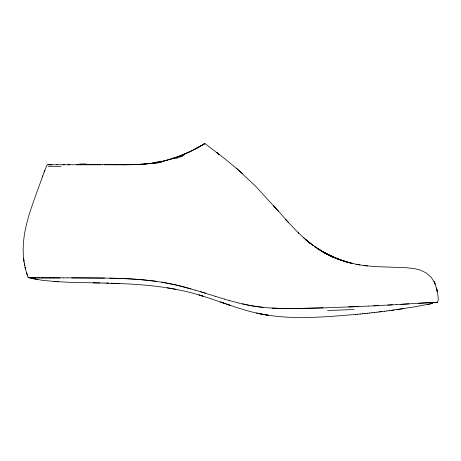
<?xml version="1.0" encoding="UTF-8"?>
<svg xmlns="http://www.w3.org/2000/svg" width="461" height="461" viewBox="0 0 461 461"><rect width="100%" height="100%" fill="white"/><g stroke="black" fill="none" stroke-linecap="round" stroke-linejoin="round"><path stroke-width="0.69" d="M435.317 302.589C441.217 303.252 436.417 290.868 436.579 287.981L437.374 291.485M42.838 175.653C33.019 204.367 18.457 234.194 24.669 265.369M42.343 176.972L42.585 176.321M42.844 175.641L43.853 172.984M43.847 172.99L47.091 164.744L51.943 164.744M44.348 171.688L44.844 170.409M204.817 143.538L198.363 147.307M204.886 143.492L225.308 159.16L236.896 168.697M204.707 143.607L202.984 144.673M204.822 143.532L201.486 145.561M204.119 143.97L204.482 143.746M204.044 144.022L200.961 145.86M202.644 144.881L200.103 146.35M200.835 145.93L192.335 150.493M200.719 146.004L197.285 147.895M200.028 146.385L195.988 148.58M196.138 148.517L198.023 147.503M197.003 148.05L191.079 151.104M195.931 148.615L193.632 149.808L194.83 149.191M191.033 151.133L192.41 150.424M189.73 151.755L188.359 152.407L191.131 151.052M182.631 154.942L189.828 151.681M161.448 161.667L175.566 157.616L188.509 152.309M437.633 302.33L423.976 302.952M187.149 152.937L184.365 154.164M182.665 154.925L172.137 158.815L161.143 161.753M178.563 156.515L175.566 157.616M173.664 158.313L175.186 157.795M169.06 159.748L170.616 159.287M165.925 160.612L167.499 160.192M164.341 161.01L159.518 162.088M161.471 161.655L163.079 161.287M427.209 304.525L432.562 303.419L415.107 306.796L391.625 310.328M437.472 302.347L435.824 302.543M159.5 162.076L147.676 163.811L151.127 163.413M156.21 162.687L152.833 163.188M403.029 308.714L396.489 309.654M153.323 163.159L142.472 164.231L128.187 164.721M110.911 283.238C133.972 283.964 157.12 285.405 179.755 290.13C209.882 295.887 238.521 311.094 268.302 315.243L260.16 313.814C291.583 320.107 323.806 317.07 355.454 314.46M153.294 163.142L144.201 164.116M394.126 309.982L389.113 310.662M386.727 310.979L389.182 310.651M384.29 311.29L386.802 310.962M384.37 311.273L379.432 311.895M381.967 311.578L377.029 312.183M374.597 312.466L377.133 312.166M372.05 312.76L374.707 312.449M369.468 313.048L372.165 312.742M367.163 313.296L369.589 313.031M24.329 263.554L25.902 270.619L28.104 277.51L29.746 277.47A48.912 0.305 1.7 0 0 29.06 277.487L28.455 277.493A48.699 0.3 1.7 0 0 28.236 277.51A48.699 0.3 1.7 0 1 28.236 277.528L42.095 280.288L58.328 281.804M364.841 313.543L367.29 313.278M362.467 313.785L364.974 313.526M360.087 314.027L362.605 313.768M357.696 314.258L360.231 314.004M355.298 314.483L357.845 314.235M434.896 302.629L433.576 302.744M146.471 163.926L131.834 164.669M144.754 164.099L137.194 164.519M408.711 303.874L396.673 304.588M418.646 303.275L437.391 302.283M423.745 302.963L400.868 304.341M387.81 305.09L396.725 304.583M392.363 304.83L373.669 305.839M138.957 164.439L140.709 164.346M378.452 305.597L368.771 306.087M368.731 306.087C336.536 307.36 304.295 309.164 272.071 308.127M358.802 306.553L348.666 306.98M135.419 164.583L137.482 164.514M133.632 164.629L135.638 164.577M323.219 307.844C296.308 308.294 268.947 310.322 242.515 303.943M132.002 164.6L128.342 164.658M129.996 164.704L131.967 164.669M130.14 164.698L102.215 164.698M128.325 164.721L122.62 164.75L124.712 164.744M124.476 164.75L126.516 164.738M76.641 164.733L89.422 164.704M69.519 164.738L94.891 164.698M67.796 164.738L69.842 164.738M87.469 164.71L98.55 164.698M60.235 277.874L53.718 277.891M63.872 277.874L50.773 277.897M63.814 277.868L67.6 277.862M62.817 164.744L69.571 164.738M56.847 164.744L64.471 164.744M93.024 164.71L100.383 164.698M49.984 164.744L57.395 164.75M96.758 164.71L100.486 164.698M120.759 164.75L122.903 164.75M47.979 164.744L50.514 164.744M51.004 164.744L51.782 164.744M67.629 277.868L104.555 278.087M53.816 277.897L41.058 277.868M71.593 277.868C99.979 278.052 128.51 277.614 156.705 281.394M98.631 164.71L102.382 164.71M104.267 164.704L107.765 164.715M118.898 164.75L121.087 164.75M50.848 277.897L40.862 277.85M106.157 164.71L109.943 164.715M109.609 164.721L119.261 164.744M115.129 164.733L116.996 164.738M93.036 282.841L99.818 282.968M35.485 277.787L29.239 277.608A48.912 0.305 1.7 0 1 28.651 277.574L28.271 277.534L32.27 278.553M35.739 277.799L30.829 277.678M101.99 283.014L69.657 282.311L53.879 281.504M102.094 283.019L104.186 283.06M109.718 278.208C137.09 278.502 164.629 280.916 190.94 288.874M104.29 283.066L108.589 283.175M106.474 283.117L119.9 283.555M28.72 277.58L28.104 277.51M360.029 264.96L356.076 264.245L363.879 265.53L375.041 266.596L406.723 267.732L414.514 268.636L420.017 269.99L426.356 273.004L431.277 277.384L434.827 283.071L437.362 291.444M263.554 307.429L250.968 305.649L238.17 302.917M363.879 265.53L367.555 265.968M175.526 289.272L175.946 289.341L167.262 287.831M32.408 278.6L37.612 279.608M161.604 282.126L176.396 285.105L195.775 290.274M356.365 264.297L348.32 262.424L339.97 259.82L331.586 256.425L334.219 257.566L324.066 252.593L336.53 258.512L348.994 262.609L344.16 261.22M256.339 312.984L260.361 313.86M348.32 262.424L352.653 263.508C341.48 260.943 330.698 256.662 320.885 250.721L332.433 256.783L344.701 261.375M238.089 302.877L229.123 300.468M224.507 299.12L229.198 300.509M195.712 290.257L215.074 296.233M224.565 299.149L215.074 296.221M200.558 291.709L205.416 293.208M227.302 304.364L230.604 305.493L220.629 302.007L223.977 303.205M324.93 253.049L317.762 248.738L329.033 255.181L341.515 260.35L341.14 260.211M335.775 258.223L336.53 258.512M337.648 258.944L325.702 253.458L314.702 246.647L323.069 252.006L322.446 251.631M328.226 254.795L332.433 256.783M319.254 249.689L308.749 242.158L313.059 245.471L305.856 239.755L310.057 243.201L309.446 242.699M216.601 152.441L219.528 154.677L216.641 152.458M303.718 237.864L307.118 240.821L298.255 232.742L298.791 233.266L288.269 222.311M242.578 173.711L236.804 168.622L255.89 186.486L278.796 211.628M286.097 219.897L285.699 219.459L288.672 222.761L273.742 205.825M273.448 205.502L276.272 208.724L275.978 208.384M435.489 284.639L434.089 281.573L434.838 283.094M27.493 275.787L26.392 272.347M23.77 259.941L23.557 258.148L24.03 261.756M61.065 166.594A254.916 4.103 -0.2 0 1 48.399 166.6M161.598 162.139A105.915 99.472 0.3 0 1 153.38 163.643M184.728 154.689A108.312 77.442 -10 0 1 180.378 156.492M35.457 277.712A48.359 0.409 0.7 0 1 31.982 277.614M42.095 277.839A41.853 0.743 -0.5 0 1 36.719 277.781M183.069 155.755A105.892 83.118 -13.7 0 1 175.549 158.653M175.439 157.42A92.966 66.695 -9.4 0 1 170.858 158.93M161.315 161.137A107.77 101.259 0.2 0 1 153.231 162.612M79.695 163.966A260.868 4.869 0 0 1 86.172 163.955M353.933 309.51A372.079 60.921 0.9 0 1 327.506 310.466M39.565 277.891A60.529 1.164 -0.7 0 1 34.281 277.816M202.886 296.106L199.123 294.982L202.886 296.106M25.464 268.884L25.055 267.161L25.459 268.901"/></g></svg>
